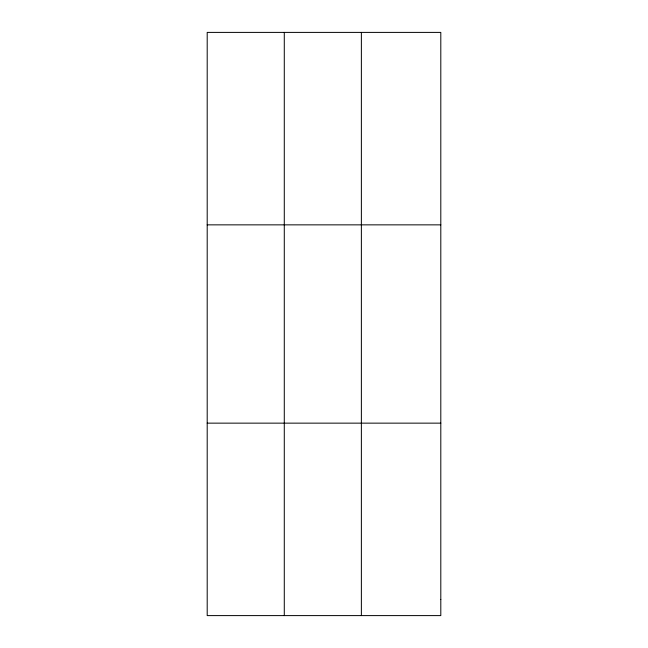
<?xml version="1.0" encoding="UTF-8"?>
<svg xmlns="http://www.w3.org/2000/svg" width="648" height="648" viewBox="0 0 648 648"><rect width="100%" height="100%" fill="white"/><g stroke="black" fill="none" stroke-linecap="round" stroke-linejoin="round"><path stroke-width="0.97" d="M284.286 32.4L284.286 615.6M361.373 32.4L361.373 615.6M207.198 224.856L440.802 224.856M207.198 423.144L440.802 423.144M440.802 599.562L440.802 615.6L207.198 615.6L207.198 32.4L440.802 32.4L440.802 599.562"/></g></svg>
